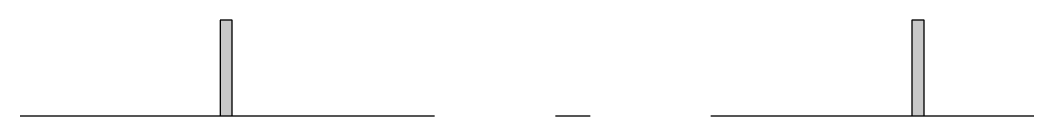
# Model space of a CAD drawing. Extents: x 8646 to 18206, y -17605 to -192.
# Drawn here: x 11147.66 to 11153.56, y -9041.54 to -9040.98 of the extents above; entities that cross this region are included whole.
import ezdxf

# ---------------------------------------------------------------- set-up
doc = ezdxf.new("R2010")
doc.units = 0
doc.layers.get('0').update_dxf_attribs({"linetype": 'CONTINUOUS'})

msp = doc.modelspace()

# ---------------------------------------------------------------- hatches: boundary and pattern name
at = {"linetype": 'CONTINUOUS'}
for points in [[(11148.8291, -9041.5408), (11148.8291, -9040.9794), (11148.9008, -9040.9794), (11148.9008, -9041.5408)], [(11152.8837, -9041.5414), (11152.8837, -9040.9801), (11152.9554, -9040.9801), (11152.9554, -9041.5414)]]:
    msp.add_hatch(color=8, dxfattribs=at).paths.add_polyline_path(points)

# ---------------------------------------------------------------- linework, layer by layer
at = {"color": 8, "linetype": 'CONTINUOUS'}
for p, q in [((11148.9008, -9040.9794), (11148.8291, -9040.9794)), ((11148.8291, -9040.9794), (11148.8291, -9041.5408)), ((11148.9008, -9041.5408), (11148.9008, -9040.9794)), ((11152.9554, -9040.9801), (11152.8837, -9040.9801)), ((11152.8837, -9040.9801), (11152.8837, -9041.5414)), ((11152.9554, -9041.5414), (11152.9554, -9040.9801)), ((11147.6577, -9041.5414), (11150.0862, -9041.5414)), ((11148.8291, -9041.5408), (11148.9008, -9041.5408)), ((11150.7946, -9041.5414), (11150.997, -9041.5414)), ((11151.7053, -9041.5414), (11154.1339, -9041.5414)), ((11152.8837, -9041.5414), (11152.9554, -9041.5414))]:
    msp.add_line(p, q, dxfattribs=at)

doc.saveas('drawing.dxf')
